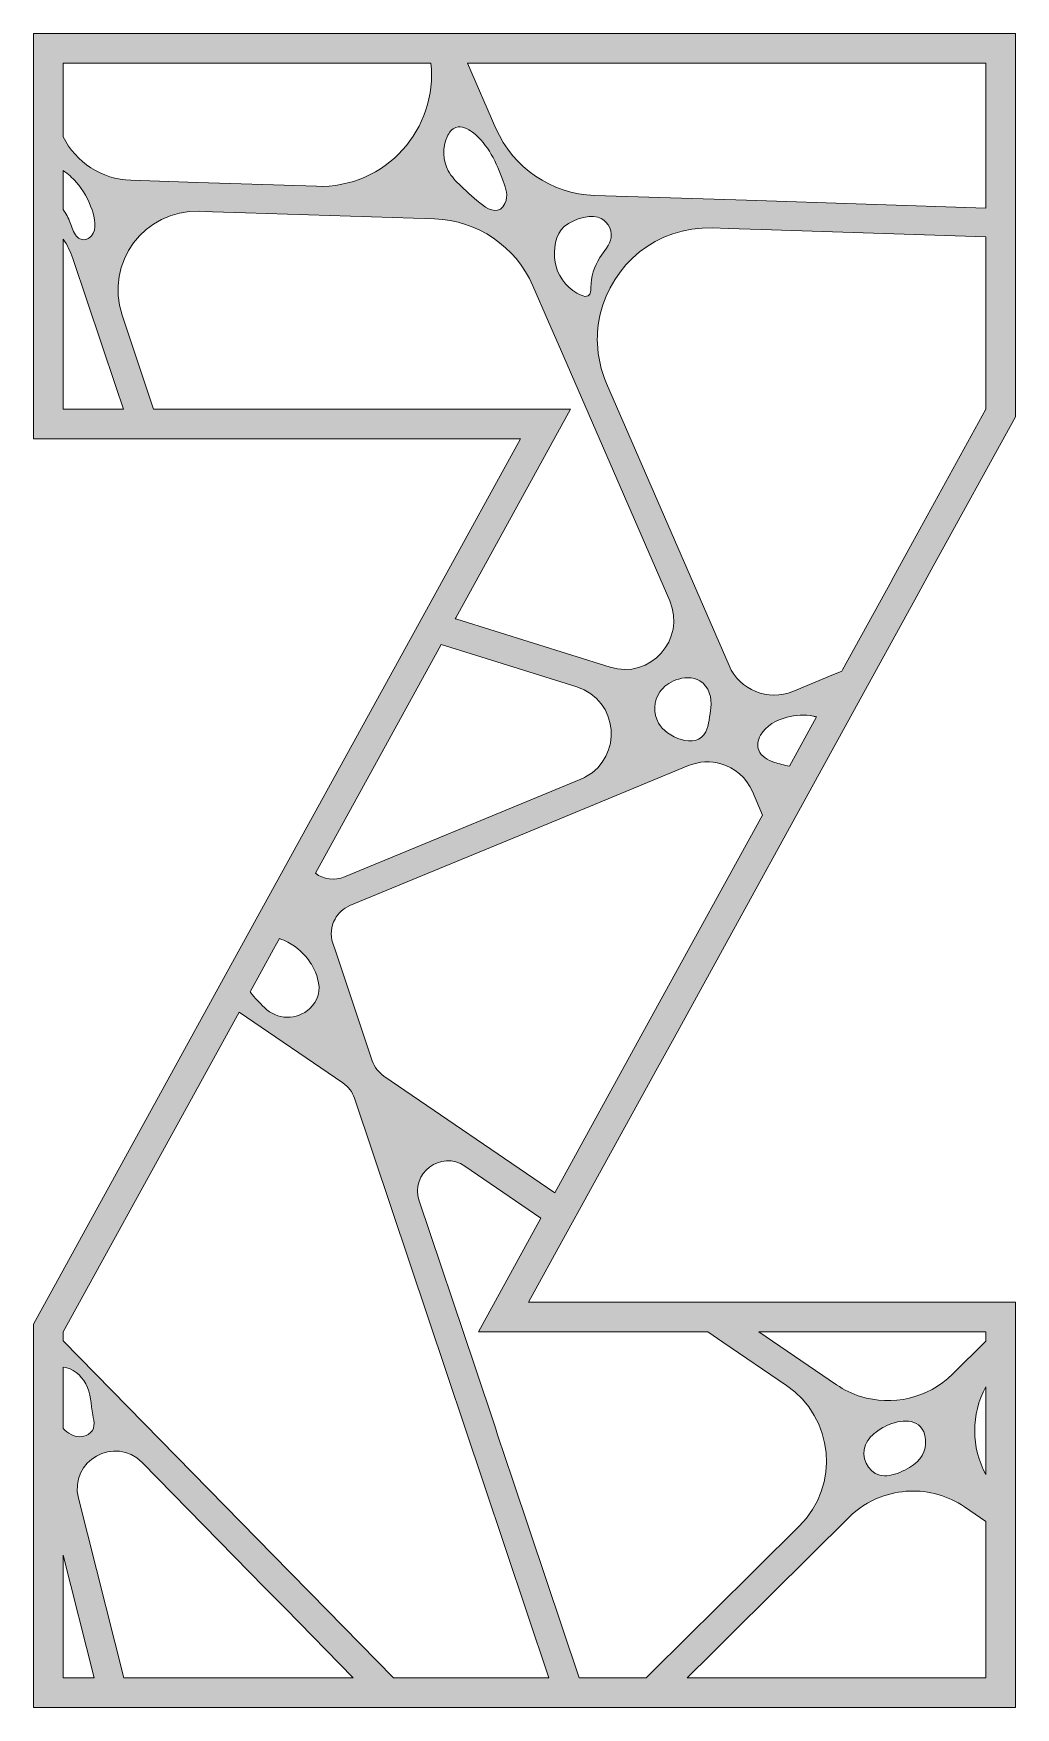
# Model space of a CAD drawing. Extents: x -1650 to 2650, y -4022 to 3022.
# Drawn here: x 189.8 to 450, y -4021.8 to -3578.2 of the extents above; entities that cross this region are included whole.
import ezdxf

# ---------------------------------------------------------------- set-up
doc = ezdxf.new("R2010")
doc.units = 0
doc.header["$MEASUREMENT"] = 0
doc.layers.add('Layer 1', color=7, linetype='Continuous')

msp = doc.modelspace()

# ---------------------------------------------------------------- hatches: boundary and pattern name
at = {"layer": 'Layer 1', "true_color": 0xffffff}
h = msp.add_hatch(color=7, dxfattribs=at)
h.dxf.hatch_style = 2
h.paths.add_polyline_path([(334.49, -3889.81), (355.12, -3852.31), (359.53, -3844.29), (409.85, -3752.81), (421.39, -3731.81), (423.87, -3727.31), (428.21, -3719.4), (450, -3679.79), (450, -3578.25), (189.84, -3578.25), (189.84, -3685.63), (318.85, -3685.63), (297.39, -3724.65), (292.98, -3732.67), (241.17, -3826.87), (224.46, -3857.26), (189.84, -3920.21), (189.84, -4021.75), (450, -4021.75), (450, -3914.37), (320.99, -3914.37), (330.81, -3896.51)])
edge = h.paths.add_edge_path()
edge.add_spline(control_points=[(390.13, -3772.33), (388.72, -3772.11), (387.34, -3771.76), (386.14, -3771.36), (384.41, -3770.79), (382.61, -3769.84), (381.97, -3768.13), (381.76, -3767.56), (381.7, -3766.94), (381.77, -3766.33), (381.85, -3765.58), (382.1, -3764.85), (382.46, -3764.19), (383.86, -3761.63), (386.65, -3760.11), (389.47, -3759.38), (391.75, -3758.8), (394.17, -3758.66), (396.47, -3759.12), (396.74, -3759.17), (397.02, -3759.24), (397.3, -3759.31), (397.3, -3759.31), (390.13, -3772.33), (390.13, -3772.33)], knot_values=[0, 0, 0, 0, 1, 1, 1, 2, 2, 2, 3, 3, 3, 4, 4, 4, 5, 5, 5, 6, 6, 6, 7, 7, 7, 8, 8, 8, 8], degree=3, periodic=1)
edge = h.paths.add_edge_path()
edge.add_spline(control_points=[(442.14, -3677.77), (442.14, -3677.77), (422.71, -3713.11), (422.71, -3713.11), (422.71, -3713.11), (417.2, -3723.12), (417.2, -3723.12), (417.2, -3723.12), (417.2, -3723.13), (417.2, -3723.13), (417.2, -3723.13), (404.15, -3746.85), (404.15, -3746.85), (404.15, -3746.85), (404.14, -3746.85), (404.14, -3746.86), (404.14, -3746.86), (403.95, -3747.22), (403.95, -3747.22), (403.95, -3747.22), (400.72, -3748.55), (400.72, -3748.55), (400.72, -3748.55), (391.01, -3752.57), (391.01, -3752.57), (384.46, -3755.27), (376.95, -3752.23), (374.13, -3745.73), (374.13, -3745.73), (341.68, -3670.98), (341.68, -3670.98), (340.16, -3667.47), (339.37, -3663.89), (339.23, -3660.38), (339.13, -3657.72), (339.39, -3655.09), (339.99, -3652.57), (343.03, -3639.61), (354.8, -3629.28), (369.7, -3629.76), (369.7, -3629.76), (373.89, -3629.9), (373.89, -3629.9), (373.89, -3629.9), (382.66, -3630.19), (382.66, -3630.19), (382.66, -3630.19), (442.14, -3632.12), (442.14, -3632.12), (442.14, -3632.12), (442.14, -3677.77), (442.14, -3677.77)], knot_values=[0, 0, 0, 0, 1, 1, 1, 2, 2, 2, 3, 3, 3, 4, 4, 4, 5, 5, 5, 6, 6, 6, 7, 7, 7, 8, 8, 8, 9, 9, 9, 10, 10, 10, 11, 11, 11, 12, 12, 12, 13, 13, 13, 14, 14, 14, 15, 15, 15, 16, 16, 16, 17, 17, 17, 17], degree=3, periodic=1)
edge = h.paths.add_edge_path()
edge.add_spline(control_points=[(369.28, -3756.93), (369.04, -3758.65), (368.73, -3761.66), (367.94, -3763.24), (365.41, -3768.31), (357.36, -3764.52), (355.41, -3760.93), (354.03, -3758.38), (354.12, -3755.05), (355.78, -3752.67), (356.8, -3751.22), (358.32, -3750.16), (359.98, -3749.53), (362.04, -3748.75), (364.48, -3748.63), (366.38, -3749.77), (368.8, -3751.23), (369.66, -3754.26), (369.28, -3756.93)], knot_values=[0, 0, 0, 0, 1, 1, 1, 2, 2, 2, 3, 3, 3, 4, 4, 4, 5, 5, 5, 6, 6, 6, 6], degree=3, periodic=1)
edge = h.paths.add_edge_path()
edge.add_spline(control_points=[(337.51, -3645.55), (337.51, -3646.34), (337.49, -3647.3), (336.81, -3647.72), (336.26, -3648.06), (335.55, -3647.86), (334.96, -3647.61), (331.74, -3646.23), (329.21, -3643.33), (328.28, -3639.96), (327.5, -3637.15), (327.68, -3632.65), (329.62, -3630.23), (331.5, -3627.89), (336.55, -3626.11), (339.38, -3626.9), (341.63, -3627.54), (343.21, -3629.99), (342.85, -3632.31), (342.54, -3634.33), (341.02, -3635.91), (339.9, -3637.63), (338.38, -3639.97), (337.53, -3642.75), (337.51, -3645.55)], knot_values=[0, 0, 0, 0, 1, 1, 1, 2, 2, 2, 3, 3, 3, 4, 4, 4, 5, 5, 5, 6, 6, 6, 7, 7, 7, 8, 8, 8, 8], degree=3, periodic=1)
edge = h.paths.add_edge_path()
edge.add_spline(control_points=[(442.14, -3586.1), (442.14, -3586.1), (442.14, -3624.5), (442.14, -3624.5), (442.14, -3624.5), (378.75, -3622.44), (378.75, -3622.44), (378.75, -3622.44), (370.16, -3622.16), (370.16, -3622.16), (370.16, -3622.16), (338.45, -3621.14), (338.45, -3621.14), (327.05, -3620.77), (316.89, -3613.86), (312.35, -3603.4), (312.35, -3603.4), (304.84, -3586.1), (304.84, -3586.1), (304.84, -3586.1), (442.14, -3586.1), (442.14, -3586.1)], knot_values=[0, 0, 0, 0, 1, 1, 1, 2, 2, 2, 3, 3, 3, 4, 4, 4, 5, 5, 5, 6, 6, 6, 7, 7, 7, 7], degree=3, periodic=1)
edge = h.paths.add_edge_path()
edge.add_spline(control_points=[(299.41, -3605.6), (299.91, -3604.55), (300.65, -3603.52), (301.75, -3603.14), (303.25, -3602.61), (304.88, -3603.44), (306.15, -3604.42), (310.38, -3607.7), (312.47, -3612.45), (314.24, -3617.33), (314.99, -3619.42), (315.75, -3621.1), (314.72, -3623.29), (313.4, -3626.08), (310.85, -3625.28), (308.8, -3623.67), (306.8, -3622.1), (304.88, -3620.43), (303.04, -3618.65), (301.8, -3617.44), (300.58, -3616.16), (299.74, -3614.65), (298.23, -3611.9), (298.1, -3608.44), (299.41, -3605.6)], knot_values=[0, 0, 0, 0, 1, 1, 1, 2, 2, 2, 3, 3, 3, 4, 4, 4, 5, 5, 5, 6, 6, 6, 7, 7, 7, 8, 8, 8, 8], degree=3, periodic=1)
edge = h.paths.add_edge_path()
edge.add_spline(control_points=[(197.7, -3586.1), (197.7, -3586.1), (295.11, -3586.1), (295.11, -3586.1), (297, -3603.23), (283.34, -3619.34), (264.8, -3618.74), (264.8, -3618.74), (242, -3618), (242, -3618), (242, -3618), (233.28, -3617.72), (233.28, -3617.72), (233.28, -3617.72), (215.67, -3617.15), (215.67, -3617.15), (207.95, -3616.9), (201.08, -3612.41), (197.7, -3605.63), (197.7, -3605.63), (197.7, -3586.1), (197.7, -3586.1)], knot_values=[0, 0, 0, 0, 1, 1, 1, 2, 2, 2, 3, 3, 3, 4, 4, 4, 5, 5, 5, 6, 6, 6, 7, 7, 7, 7], degree=3, periodic=1)
edge = h.paths.add_edge_path()
edge.add_spline(control_points=[(197.7, -3614.55), (198.98, -3615.42), (200.13, -3616.49), (201.15, -3617.64), (203.11, -3619.83), (204.37, -3622.26), (205.36, -3625), (206.1, -3627.05), (206.72, -3630.05), (205.18, -3631.87), (204.52, -3632.64), (203.43, -3633.08), (202.47, -3632.78), (201.99, -3632.64), (201.58, -3632.33), (201.25, -3631.96), (200.36, -3630.98), (200.04, -3629.63), (199.57, -3628.39), (199.11, -3627.15), (198.48, -3625.96), (197.7, -3624.88), (197.7, -3624.88), (197.7, -3614.55), (197.7, -3614.55)], knot_values=[0, 0, 0, 0, 1, 1, 1, 2, 2, 2, 3, 3, 3, 4, 4, 4, 5, 5, 5, 6, 6, 6, 7, 7, 7, 8, 8, 8, 8], degree=3, periodic=1)
edge = h.paths.add_edge_path()
edge.add_spline(control_points=[(197.7, -3677.77), (197.7, -3677.77), (197.7, -3632.72), (197.7, -3632.72), (198.77, -3634.28), (199.64, -3636), (200.26, -3637.86), (200.26, -3637.86), (211.65, -3671.8), (211.65, -3671.8), (211.65, -3671.8), (213.65, -3677.77), (213.65, -3677.77), (213.65, -3677.77), (197.7, -3677.77), (197.7, -3677.77)], knot_values=[0, 0, 0, 0, 1, 1, 1, 2, 2, 2, 3, 3, 3, 4, 4, 4, 5, 5, 5, 5], degree=3, periodic=1)
edge = h.paths.add_edge_path()
edge.add_spline(control_points=[(301.75, -3733.04), (301.75, -3733.04), (332.15, -3677.77), (332.15, -3677.77), (332.15, -3677.77), (221.67, -3677.77), (221.67, -3677.77), (221.67, -3677.77), (219.29, -3670.65), (219.29, -3670.65), (219.29, -3670.65), (213.31, -3652.84), (213.31, -3652.84), (208.69, -3639.05), (219.23, -3624.88), (233.77, -3625.35), (233.77, -3625.35), (237.3, -3625.47), (237.3, -3625.47), (237.3, -3625.47), (246.02, -3625.76), (246.02, -3625.76), (246.02, -3625.76), (296.05, -3627.37), (296.05, -3627.37), (307.45, -3627.74), (317.62, -3634.65), (322.15, -3645.11), (322.15, -3645.11), (326.28, -3654.62), (326.28, -3654.62), (326.28, -3654.62), (329.42, -3661.85), (329.42, -3661.85), (329.42, -3661.85), (358.38, -3728.56), (358.38, -3728.56), (362.81, -3738.76), (353.2, -3749.46), (342.59, -3746.14), (342.59, -3746.14), (301.96, -3733.45), (301.96, -3733.45), (301.96, -3733.45), (301.59, -3733.33), (301.59, -3733.33), (301.59, -3733.33), (301.75, -3733.04), (301.75, -3733.04)], knot_values=[0, 0, 0, 0, 1, 1, 1, 2, 2, 2, 3, 3, 3, 4, 4, 4, 5, 5, 5, 6, 6, 6, 7, 7, 7, 8, 8, 8, 9, 9, 9, 10, 10, 10, 11, 11, 11, 12, 12, 12, 13, 13, 13, 14, 14, 14, 15, 15, 15, 16, 16, 16, 16], degree=3, periodic=1)
edge = h.paths.add_edge_path()
edge.add_spline(control_points=[(297.34, -3741.06), (297.34, -3741.06), (297.84, -3740.14), (297.84, -3740.14), (297.84, -3740.14), (306.91, -3742.97), (306.91, -3742.97), (306.91, -3742.97), (333.78, -3751.36), (333.78, -3751.36), (344.94, -3754.84), (346.04, -3769.92), (336.1, -3775.19), (335.71, -3775.41), (335.3, -3775.59), (334.87, -3775.77), (334.87, -3775.77), (309.82, -3786.13), (309.82, -3786.13), (309.82, -3786.13), (272.27, -3801.66), (272.27, -3801.66), (269.59, -3802.77), (266.68, -3802.31), (264.51, -3800.75), (264.51, -3800.75), (297.34, -3741.06), (297.34, -3741.06)], knot_values=[0, 0, 0, 0, 1, 1, 1, 2, 2, 2, 3, 3, 3, 4, 4, 4, 5, 5, 5, 6, 6, 6, 7, 7, 7, 8, 8, 8, 9, 9, 9, 9], degree=3, periodic=1)
edge = h.paths.add_edge_path()
edge.add_spline(control_points=[(253.46, -3820.84), (253.46, -3820.84), (254.99, -3818.05), (254.99, -3818.05), (255.76, -3818.31), (256.5, -3818.62), (257.21, -3819), (259.65, -3820.26), (261.75, -3822.14), (263.26, -3824.51), (263.83, -3825.39), (264.3, -3826.34), (264.69, -3827.34), (264.98, -3828.11), (265.09, -3828.57), (265.09, -3828.57), (266.14, -3831.7), (265.09, -3834.61), (263.05, -3836.56), (259.67, -3839.77), (254.31, -3839.61), (251.02, -3836.31), (249.71, -3835), (248.5, -3833.7), (247.42, -3832.42), (247.36, -3832.34), (247.29, -3832.26), (247.22, -3832.18), (247.22, -3832.18), (253.46, -3820.84), (253.46, -3820.84)], knot_values=[0, 0, 0, 0, 1, 1, 1, 2, 2, 2, 3, 3, 3, 4, 4, 4, 5, 5, 5, 6, 6, 6, 7, 7, 7, 8, 8, 8, 9, 9, 9, 10, 10, 10, 10], degree=3, periodic=1)
edge = h.paths.add_edge_path()
edge.add_spline(control_points=[(197.7, -3931.57), (200.23, -3931.82), (202.48, -3933.71), (203.7, -3935.98), (205.11, -3938.63), (205.01, -3941.35), (205.55, -3944.19), (205.91, -3946.17), (206.45, -3948.15), (204.3, -3949.45), (202.95, -3950.26), (201.19, -3950.13), (199.79, -3949.43), (199, -3949.04), (198.31, -3948.48), (197.7, -3947.85), (197.7, -3947.85), (197.7, -3931.57), (197.7, -3931.57)], knot_values=[0, 0, 0, 0, 1, 1, 1, 2, 2, 2, 3, 3, 3, 4, 4, 4, 5, 5, 5, 6, 6, 6, 6], degree=3, periodic=1)
h.paths.add_polyline_path([(197.7, -4013.9), (197.7, -3981.36), (205.9, -4013.9)])
edge = h.paths.add_edge_path()
edge.add_spline(control_points=[(213.75, -4013.9), (213.75, -4013.9), (201.75, -3966.32), (201.75, -3966.32), (199.25, -3956.4), (211.47, -3949.54), (218.63, -3956.85), (218.63, -3956.85), (251.15, -3990.01), (251.15, -3990.01), (251.15, -3990.01), (256.59, -3995.56), (256.59, -3995.56), (256.59, -3995.56), (274.57, -4013.9), (274.57, -4013.9), (274.57, -4013.9), (213.75, -4013.9), (213.75, -4013.9)], knot_values=[0, 0, 0, 0, 1, 1, 1, 2, 2, 2, 3, 3, 3, 4, 4, 4, 5, 5, 5, 6, 6, 6, 6], degree=3, periodic=1)
edge = h.paths.add_edge_path()
edge.add_spline(control_points=[(285.23, -4013.9), (285.23, -4013.9), (263.11, -3991.33), (263.11, -3991.33), (263.11, -3991.33), (257.67, -3985.79), (257.67, -3985.79), (257.67, -3985.79), (197.7, -3924.62), (197.7, -3924.62), (197.7, -3924.62), (197.7, -3922.23), (197.7, -3922.23), (197.7, -3922.23), (230.27, -3863.01), (230.27, -3863.01), (230.27, -3863.01), (244.29, -3837.51), (244.29, -3837.51), (244.29, -3837.51), (244.29, -3837.51), (244.29, -3837.51), (244.29, -3837.51), (271.81, -3856.28), (271.81, -3856.28), (273.25, -3857.26), (274.34, -3858.69), (274.89, -3860.35), (274.89, -3860.35), (294.41, -3918.55), (294.41, -3918.55), (294.41, -3918.55), (309.15, -3962.49), (309.15, -3962.49), (309.15, -3962.49), (326.39, -4013.9), (326.39, -4013.9), (326.39, -4013.9), (285.23, -4013.9), (285.23, -4013.9)], knot_values=[0, 0, 0, 0, 1, 1, 1, 2, 2, 2, 3, 3, 3, 4, 4, 4, 5, 5, 5, 6, 6, 6, 7, 7, 7, 8, 8, 8, 9, 9, 9, 10, 10, 10, 11, 11, 11, 12, 12, 12, 13, 13, 13, 13], degree=3, periodic=1)
edge = h.paths.add_edge_path()
edge.add_spline(control_points=[(442.14, -4013.9), (442.14, -4013.9), (362.97, -4013.9), (362.97, -4013.9), (362.97, -4013.9), (369.52, -4007.4), (369.52, -4007.4), (369.52, -4007.4), (374.92, -4002.04), (374.92, -4002.04), (374.92, -4002.04), (405.81, -3971.42), (405.81, -3971.42), (408.26, -3968.99), (411.11, -3967.18), (414.17, -3966.01), (416.66, -3965.05), (419.28, -3964.51), (421.93, -3964.42), (426.96, -3964.21), (432.09, -3965.59), (436.51, -3968.6), (436.51, -3968.6), (442.14, -3972.45), (442.14, -3972.45), (442.14, -3972.45), (442.14, -4013.9), (442.14, -4013.9)], knot_values=[0, 0, 0, 0, 1, 1, 1, 2, 2, 2, 3, 3, 3, 4, 4, 4, 5, 5, 5, 6, 6, 6, 7, 7, 7, 8, 8, 8, 9, 9, 9, 9], degree=3, periodic=1)
edge = h.paths.add_edge_path()
edge.add_spline(control_points=[(410.23, -3952.18), (410.89, -3950.58), (412.16, -3949.36), (413.6, -3948.39), (414.14, -3948.01), (414.72, -3947.68), (415.29, -3947.38), (418.46, -3945.7), (423.77, -3944.55), (425.67, -3948.7), (426.85, -3951.28), (426.01, -3954.83), (423.94, -3956.66), (422.8, -3957.67), (421.12, -3958.74), (419.34, -3959.45), (417.51, -3960.21), (415.57, -3960.59), (414.02, -3960.18), (410.7, -3959.3), (408.93, -3955.3), (410.23, -3952.18)], knot_values=[0, 0, 0, 0, 1, 1, 1, 2, 2, 2, 3, 3, 3, 4, 4, 4, 5, 5, 5, 6, 6, 6, 7, 7, 7, 7], degree=3, periodic=1)
edge = h.paths.add_edge_path()
edge.add_spline(control_points=[(442.14, -3960.04), (438.25, -3952.9), (438.14, -3944.08), (442.14, -3936.79), (442.14, -3936.79), (442.14, -3960.04), (442.14, -3960.04)], knot_values=[0, 0, 0, 0, 1, 1, 1, 2, 2, 2, 2], degree=3, periodic=1)
edge = h.paths.add_edge_path()
edge.add_spline(control_points=[(442.14, -3922.23), (442.14, -3922.23), (442.14, -3924.66), (442.14, -3924.66), (442.14, -3924.66), (433.29, -3933.44), (433.29, -3933.44), (426.75, -3939.92), (417.3, -3942), (408.9, -3939.32), (406.69, -3938.63), (404.57, -3937.6), (402.59, -3936.25), (402.59, -3936.25), (382.03, -3922.23), (382.03, -3922.23), (382.03, -3922.23), (442.14, -3922.23), (442.14, -3922.23)], knot_values=[0, 0, 0, 0, 1, 1, 1, 2, 2, 2, 3, 3, 3, 4, 4, 4, 5, 5, 5, 6, 6, 6, 6], degree=3, periodic=1)
edge = h.paths.add_edge_path()
edge.add_spline(control_points=[(307.7, -3922.23), (307.7, -3922.23), (368.51, -3922.23), (368.51, -3922.23), (368.51, -3922.23), (372.49, -3924.94), (372.49, -3924.94), (372.49, -3924.94), (389.34, -3936.43), (389.34, -3936.43), (401.91, -3945.01), (403.55, -3962.92), (392.74, -3973.64), (392.74, -3973.64), (369.64, -3996.56), (369.64, -3996.56), (369.64, -3996.56), (364.23, -4001.92), (364.23, -4001.92), (364.23, -4001.92), (352.16, -4013.9), (352.16, -4013.9), (352.16, -4013.9), (334.42, -4013.9), (334.42, -4013.9), (334.42, -4013.9), (316.85, -3961.49), (316.85, -3961.49), (316.85, -3961.49), (312.81, -3949.47), (312.81, -3949.47), (312.81, -3949.47), (312.21, -3947.69), (312.21, -3947.69), (312.21, -3947.69), (306.73, -3931.33), (306.73, -3931.33), (306.73, -3931.33), (292.03, -3887.51), (292.03, -3887.51), (289.59, -3880.23), (297.8, -3874), (304.15, -3878.33), (304.15, -3878.33), (324.29, -3892.07), (324.29, -3892.07), (324.29, -3892.07), (307.7, -3922.23), (307.7, -3922.23)], knot_values=[0, 0, 0, 0, 1, 1, 1, 2, 2, 2, 3, 3, 3, 4, 4, 4, 5, 5, 5, 6, 6, 6, 7, 7, 7, 8, 8, 8, 9, 9, 9, 10, 10, 10, 11, 11, 11, 12, 12, 12, 13, 13, 13, 14, 14, 14, 15, 15, 15, 16, 16, 16, 16], degree=3, periodic=1)
edge = h.paths.add_edge_path()
edge.add_spline(control_points=[(282.66, -3854.47), (281.22, -3853.48), (280.14, -3852.05), (279.58, -3850.4), (279.58, -3850.4), (269.81, -3821.3), (269.81, -3821.3), (269.81, -3821.3), (269.14, -3819.28), (269.14, -3819.28), (268.4, -3817.08), (268.67, -3814.77), (269.72, -3812.86), (270.57, -3811.32), (271.92, -3810.04), (273.68, -3809.31), (273.68, -3809.31), (294.39, -3800.75), (294.39, -3800.75), (294.39, -3800.75), (319.93, -3790.19), (319.93, -3790.19), (319.93, -3790.19), (339.56, -3782.08), (339.56, -3782.08), (339.56, -3782.08), (363.41, -3772.22), (363.41, -3772.22), (366.23, -3771.04), (369.24, -3770.95), (371.96, -3771.74), (375.57, -3772.77), (378.69, -3775.35), (380.3, -3779.05), (380.3, -3779.05), (383.01, -3785.3), (383.01, -3785.3), (383.01, -3785.3), (355.18, -3835.88), (355.18, -3835.88), (355.18, -3835.88), (350.76, -3843.92), (350.76, -3843.92), (350.76, -3843.92), (327.97, -3885.36), (327.97, -3885.36), (327.97, -3885.36), (282.66, -3854.47), (282.66, -3854.47)], knot_values=[0, 0, 0, 0, 1, 1, 1, 2, 2, 2, 3, 3, 3, 4, 4, 4, 5, 5, 5, 6, 6, 6, 7, 7, 7, 8, 8, 8, 9, 9, 9, 10, 10, 10, 11, 11, 11, 12, 12, 12, 13, 13, 13, 14, 14, 14, 15, 15, 15, 16, 16, 16, 16], degree=3, periodic=1)

# ---------------------------------------------------------------- linework, layer by layer
at = {"layer": 'Layer 1', "lineweight": 0}
for points in [[(334.49, -3889.81), (355.12, -3852.31), (359.53, -3844.29), (409.85, -3752.81), (421.39, -3731.81), (423.87, -3727.31), (428.21, -3719.4), (450, -3679.79), (450, -3578.25), (189.84, -3578.25), (189.84, -3685.63), (318.85, -3685.63), (297.39, -3724.65), (292.98, -3732.67), (241.17, -3826.87), (224.46, -3857.26), (189.84, -3920.21), (189.84, -4021.75), (450, -4021.75), (450, -3914.37), (320.99, -3914.37), (330.81, -3896.51), (334.49, -3889.81)], [(197.7, -4013.9), (197.7, -3981.36), (205.9, -4013.9), (197.7, -4013.9)]]:
    msp.add_lwpolyline(points, dxfattribs=at)
for points, knots in [([(197.7, -3586.1), (197.7, -3586.1), (295.11, -3586.1), (295.11, -3586.1), (297, -3603.23), (283.34, -3619.34), (264.8, -3618.74), (264.8, -3618.74), (242, -3618), (242, -3618), (242, -3618), (233.28, -3617.72), (233.28, -3617.72), (233.28, -3617.72), (215.67, -3617.15), (215.67, -3617.15), (207.95, -3616.9), (201.08, -3612.41), (197.7, -3605.63), (197.7, -3605.63), (197.7, -3586.1), (197.7, -3586.1)], [0, 0, 0, 0, 1, 1, 1, 2, 2, 2, 3, 3, 3, 4, 4, 4, 5, 5, 5, 6, 6, 6, 7, 7, 7, 7]), ([(442.14, -3586.1), (442.14, -3586.1), (442.14, -3624.5), (442.14, -3624.5), (442.14, -3624.5), (378.75, -3622.44), (378.75, -3622.44), (378.75, -3622.44), (370.16, -3622.16), (370.16, -3622.16), (370.16, -3622.16), (338.45, -3621.14), (338.45, -3621.14), (327.05, -3620.77), (316.89, -3613.86), (312.35, -3603.4), (312.35, -3603.4), (304.84, -3586.1), (304.84, -3586.1), (304.84, -3586.1), (442.14, -3586.1), (442.14, -3586.1)], [0, 0, 0, 0, 1, 1, 1, 2, 2, 2, 3, 3, 3, 4, 4, 4, 5, 5, 5, 6, 6, 6, 7, 7, 7, 7]), ([(299.41, -3605.6), (299.91, -3604.55), (300.65, -3603.52), (301.75, -3603.14), (303.25, -3602.61), (304.88, -3603.44), (306.15, -3604.42), (310.38, -3607.7), (312.47, -3612.45), (314.24, -3617.33), (314.99, -3619.42), (315.75, -3621.1), (314.72, -3623.29), (313.4, -3626.08), (310.85, -3625.28), (308.8, -3623.67), (306.8, -3622.1), (304.88, -3620.43), (303.04, -3618.65), (301.8, -3617.44), (300.58, -3616.16), (299.74, -3614.65), (298.23, -3611.9), (298.1, -3608.44), (299.41, -3605.6)], [0, 0, 0, 0, 1, 1, 1, 2, 2, 2, 3, 3, 3, 4, 4, 4, 5, 5, 5, 6, 6, 6, 7, 7, 7, 8, 8, 8, 8]), ([(197.7, -3614.55), (198.98, -3615.42), (200.13, -3616.49), (201.15, -3617.64), (203.11, -3619.83), (204.37, -3622.26), (205.36, -3625), (206.1, -3627.05), (206.72, -3630.05), (205.18, -3631.87), (204.52, -3632.64), (203.43, -3633.08), (202.47, -3632.78), (201.99, -3632.64), (201.58, -3632.33), (201.25, -3631.96), (200.36, -3630.98), (200.04, -3629.63), (199.57, -3628.39), (199.11, -3627.15), (198.48, -3625.96), (197.7, -3624.88), (197.7, -3624.88), (197.7, -3614.55), (197.7, -3614.55)], [0, 0, 0, 0, 1, 1, 1, 2, 2, 2, 3, 3, 3, 4, 4, 4, 5, 5, 5, 6, 6, 6, 7, 7, 7, 8, 8, 8, 8]), ([(301.75, -3733.04), (301.75, -3733.04), (332.15, -3677.77), (332.15, -3677.77), (332.15, -3677.77), (221.67, -3677.77), (221.67, -3677.77), (221.67, -3677.77), (219.29, -3670.65), (219.29, -3670.65), (219.29, -3670.65), (213.31, -3652.84), (213.31, -3652.84), (208.69, -3639.05), (219.23, -3624.88), (233.77, -3625.35), (233.77, -3625.35), (237.3, -3625.47), (237.3, -3625.47), (237.3, -3625.47), (246.02, -3625.76), (246.02, -3625.76), (246.02, -3625.76), (296.05, -3627.37), (296.05, -3627.37), (307.45, -3627.74), (317.62, -3634.65), (322.15, -3645.11), (322.15, -3645.11), (326.28, -3654.62), (326.28, -3654.62), (326.28, -3654.62), (329.42, -3661.85), (329.42, -3661.85), (329.42, -3661.85), (358.38, -3728.56), (358.38, -3728.56), (362.81, -3738.76), (353.2, -3749.46), (342.59, -3746.14), (342.59, -3746.14), (301.96, -3733.45), (301.96, -3733.45), (301.96, -3733.45), (301.59, -3733.33), (301.59, -3733.33), (301.59, -3733.33), (301.75, -3733.04), (301.75, -3733.04)], [0, 0, 0, 0, 1, 1, 1, 2, 2, 2, 3, 3, 3, 4, 4, 4, 5, 5, 5, 6, 6, 6, 7, 7, 7, 8, 8, 8, 9, 9, 9, 10, 10, 10, 11, 11, 11, 12, 12, 12, 13, 13, 13, 14, 14, 14, 15, 15, 15, 16, 16, 16, 16]), ([(337.51, -3645.55), (337.51, -3646.34), (337.49, -3647.3), (336.81, -3647.72), (336.26, -3648.06), (335.55, -3647.86), (334.96, -3647.61), (331.74, -3646.23), (329.21, -3643.33), (328.28, -3639.96), (327.5, -3637.15), (327.68, -3632.65), (329.62, -3630.23), (331.5, -3627.89), (336.55, -3626.11), (339.38, -3626.9), (341.63, -3627.54), (343.21, -3629.99), (342.85, -3632.31), (342.54, -3634.33), (341.02, -3635.91), (339.9, -3637.63), (338.38, -3639.97), (337.53, -3642.75), (337.51, -3645.55)], [0, 0, 0, 0, 1, 1, 1, 2, 2, 2, 3, 3, 3, 4, 4, 4, 5, 5, 5, 6, 6, 6, 7, 7, 7, 8, 8, 8, 8]), ([(442.14, -3677.77), (442.14, -3677.77), (422.71, -3713.11), (422.71, -3713.11), (422.71, -3713.11), (417.2, -3723.12), (417.2, -3723.12), (417.2, -3723.12), (417.2, -3723.13), (417.2, -3723.13), (417.2, -3723.13), (404.15, -3746.85), (404.15, -3746.85), (404.15, -3746.85), (404.14, -3746.85), (404.14, -3746.86), (404.14, -3746.86), (403.95, -3747.22), (403.95, -3747.22), (403.95, -3747.22), (400.72, -3748.55), (400.72, -3748.55), (400.72, -3748.55), (391.01, -3752.57), (391.01, -3752.57), (384.46, -3755.27), (376.95, -3752.23), (374.13, -3745.73), (374.13, -3745.73), (341.68, -3670.98), (341.68, -3670.98), (340.16, -3667.47), (339.37, -3663.89), (339.23, -3660.38), (339.13, -3657.72), (339.39, -3655.09), (339.99, -3652.57), (343.03, -3639.61), (354.8, -3629.28), (369.7, -3629.76), (369.7, -3629.76), (373.89, -3629.9), (373.89, -3629.9), (373.89, -3629.9), (382.66, -3630.19), (382.66, -3630.19), (382.66, -3630.19), (442.14, -3632.12), (442.14, -3632.12), (442.14, -3632.12), (442.14, -3677.77), (442.14, -3677.77)], [0, 0, 0, 0, 1, 1, 1, 2, 2, 2, 3, 3, 3, 4, 4, 4, 5, 5, 5, 6, 6, 6, 7, 7, 7, 8, 8, 8, 9, 9, 9, 10, 10, 10, 11, 11, 11, 12, 12, 12, 13, 13, 13, 14, 14, 14, 15, 15, 15, 16, 16, 16, 17, 17, 17, 17]), ([(197.7, -3677.77), (197.7, -3677.77), (197.7, -3632.72), (197.7, -3632.72), (198.77, -3634.28), (199.64, -3636), (200.26, -3637.86), (200.26, -3637.86), (211.65, -3671.8), (211.65, -3671.8), (211.65, -3671.8), (213.65, -3677.77), (213.65, -3677.77), (213.65, -3677.77), (197.7, -3677.77), (197.7, -3677.77)], [0, 0, 0, 0, 1, 1, 1, 2, 2, 2, 3, 3, 3, 4, 4, 4, 5, 5, 5, 5]), ([(297.34, -3741.06), (297.34, -3741.06), (297.84, -3740.14), (297.84, -3740.14), (297.84, -3740.14), (306.91, -3742.97), (306.91, -3742.97), (306.91, -3742.97), (333.78, -3751.36), (333.78, -3751.36), (344.94, -3754.84), (346.04, -3769.92), (336.1, -3775.19), (335.71, -3775.41), (335.3, -3775.59), (334.87, -3775.77), (334.87, -3775.77), (309.82, -3786.13), (309.82, -3786.13), (309.82, -3786.13), (272.27, -3801.66), (272.27, -3801.66), (269.59, -3802.77), (266.68, -3802.31), (264.51, -3800.75), (264.51, -3800.75), (297.34, -3741.06), (297.34, -3741.06)], [0, 0, 0, 0, 1, 1, 1, 2, 2, 2, 3, 3, 3, 4, 4, 4, 5, 5, 5, 6, 6, 6, 7, 7, 7, 8, 8, 8, 9, 9, 9, 9]), ([(369.28, -3756.93), (369.04, -3758.65), (368.73, -3761.66), (367.94, -3763.24), (365.41, -3768.31), (357.36, -3764.52), (355.41, -3760.93), (354.03, -3758.38), (354.12, -3755.05), (355.78, -3752.67), (356.8, -3751.22), (358.32, -3750.16), (359.98, -3749.53), (362.04, -3748.75), (364.48, -3748.63), (366.38, -3749.77), (368.8, -3751.23), (369.66, -3754.26), (369.28, -3756.93)], [0, 0, 0, 0, 1, 1, 1, 2, 2, 2, 3, 3, 3, 4, 4, 4, 5, 5, 5, 6, 6, 6, 6]), ([(390.13, -3772.33), (388.72, -3772.11), (387.34, -3771.76), (386.14, -3771.36), (384.41, -3770.79), (382.61, -3769.84), (381.97, -3768.13), (381.76, -3767.56), (381.7, -3766.94), (381.77, -3766.33), (381.85, -3765.58), (382.1, -3764.85), (382.46, -3764.19), (383.86, -3761.63), (386.65, -3760.11), (389.47, -3759.38), (391.75, -3758.8), (394.17, -3758.66), (396.47, -3759.12), (396.74, -3759.17), (397.02, -3759.24), (397.3, -3759.31), (397.3, -3759.31), (390.13, -3772.33), (390.13, -3772.33)], [0, 0, 0, 0, 1, 1, 1, 2, 2, 2, 3, 3, 3, 4, 4, 4, 5, 5, 5, 6, 6, 6, 7, 7, 7, 8, 8, 8, 8]), ([(282.66, -3854.47), (281.22, -3853.48), (280.14, -3852.05), (279.58, -3850.4), (279.58, -3850.4), (269.81, -3821.3), (269.81, -3821.3), (269.81, -3821.3), (269.14, -3819.28), (269.14, -3819.28), (268.4, -3817.08), (268.67, -3814.77), (269.72, -3812.86), (270.57, -3811.32), (271.92, -3810.04), (273.68, -3809.31), (273.68, -3809.31), (294.39, -3800.75), (294.39, -3800.75), (294.39, -3800.75), (319.93, -3790.19), (319.93, -3790.19), (319.93, -3790.19), (339.56, -3782.08), (339.56, -3782.08), (339.56, -3782.08), (363.41, -3772.22), (363.41, -3772.22), (366.23, -3771.04), (369.24, -3770.95), (371.96, -3771.74), (375.57, -3772.77), (378.69, -3775.35), (380.3, -3779.05), (380.3, -3779.05), (383.01, -3785.3), (383.01, -3785.3), (383.01, -3785.3), (355.18, -3835.88), (355.18, -3835.88), (355.18, -3835.88), (350.76, -3843.92), (350.76, -3843.92), (350.76, -3843.92), (327.97, -3885.36), (327.97, -3885.36), (327.97, -3885.36), (282.66, -3854.47), (282.66, -3854.47)], [0, 0, 0, 0, 1, 1, 1, 2, 2, 2, 3, 3, 3, 4, 4, 4, 5, 5, 5, 6, 6, 6, 7, 7, 7, 8, 8, 8, 9, 9, 9, 10, 10, 10, 11, 11, 11, 12, 12, 12, 13, 13, 13, 14, 14, 14, 15, 15, 15, 16, 16, 16, 16]), ([(253.46, -3820.84), (253.46, -3820.84), (254.99, -3818.05), (254.99, -3818.05), (255.76, -3818.31), (256.5, -3818.62), (257.21, -3819), (259.65, -3820.26), (261.75, -3822.14), (263.26, -3824.51), (263.83, -3825.39), (264.3, -3826.34), (264.69, -3827.34), (264.98, -3828.11), (265.09, -3828.57), (265.09, -3828.57), (266.14, -3831.7), (265.09, -3834.61), (263.05, -3836.56), (259.67, -3839.77), (254.31, -3839.61), (251.02, -3836.31), (249.71, -3835), (248.5, -3833.7), (247.42, -3832.42), (247.36, -3832.34), (247.29, -3832.26), (247.22, -3832.18), (247.22, -3832.18), (253.46, -3820.84), (253.46, -3820.84)], [0, 0, 0, 0, 1, 1, 1, 2, 2, 2, 3, 3, 3, 4, 4, 4, 5, 5, 5, 6, 6, 6, 7, 7, 7, 8, 8, 8, 9, 9, 9, 10, 10, 10, 10]), ([(285.23, -4013.9), (285.23, -4013.9), (263.11, -3991.33), (263.11, -3991.33), (263.11, -3991.33), (257.67, -3985.79), (257.67, -3985.79), (257.67, -3985.79), (197.7, -3924.62), (197.7, -3924.62), (197.7, -3924.62), (197.7, -3922.23), (197.7, -3922.23), (197.7, -3922.23), (230.27, -3863.01), (230.27, -3863.01), (230.27, -3863.01), (244.29, -3837.51), (244.29, -3837.51), (244.29, -3837.51), (244.29, -3837.51), (244.29, -3837.51), (244.29, -3837.51), (271.81, -3856.28), (271.81, -3856.28), (273.25, -3857.26), (274.34, -3858.69), (274.89, -3860.35), (274.89, -3860.35), (294.41, -3918.55), (294.41, -3918.55), (294.41, -3918.55), (309.15, -3962.49), (309.15, -3962.49), (309.15, -3962.49), (326.39, -4013.9), (326.39, -4013.9), (326.39, -4013.9), (285.23, -4013.9), (285.23, -4013.9)], [0, 0, 0, 0, 1, 1, 1, 2, 2, 2, 3, 3, 3, 4, 4, 4, 5, 5, 5, 6, 6, 6, 7, 7, 7, 8, 8, 8, 9, 9, 9, 10, 10, 10, 11, 11, 11, 12, 12, 12, 13, 13, 13, 13]), ([(307.7, -3922.23), (307.7, -3922.23), (368.51, -3922.23), (368.51, -3922.23), (368.51, -3922.23), (372.49, -3924.94), (372.49, -3924.94), (372.49, -3924.94), (389.34, -3936.43), (389.34, -3936.43), (401.91, -3945.01), (403.55, -3962.92), (392.74, -3973.64), (392.74, -3973.64), (369.64, -3996.56), (369.64, -3996.56), (369.64, -3996.56), (364.23, -4001.92), (364.23, -4001.92), (364.23, -4001.92), (352.16, -4013.9), (352.16, -4013.9), (352.16, -4013.9), (334.42, -4013.9), (334.42, -4013.9), (334.42, -4013.9), (316.85, -3961.49), (316.85, -3961.49), (316.85, -3961.49), (312.81, -3949.47), (312.81, -3949.47), (312.81, -3949.47), (312.21, -3947.69), (312.21, -3947.69), (312.21, -3947.69), (306.73, -3931.33), (306.73, -3931.33), (306.73, -3931.33), (292.03, -3887.51), (292.03, -3887.51), (289.59, -3880.23), (297.8, -3874), (304.15, -3878.33), (304.15, -3878.33), (324.29, -3892.07), (324.29, -3892.07), (324.29, -3892.07), (307.7, -3922.23), (307.7, -3922.23)], [0, 0, 0, 0, 1, 1, 1, 2, 2, 2, 3, 3, 3, 4, 4, 4, 5, 5, 5, 6, 6, 6, 7, 7, 7, 8, 8, 8, 9, 9, 9, 10, 10, 10, 11, 11, 11, 12, 12, 12, 13, 13, 13, 14, 14, 14, 15, 15, 15, 16, 16, 16, 16]), ([(442.14, -3922.23), (442.14, -3922.23), (442.14, -3924.66), (442.14, -3924.66), (442.14, -3924.66), (433.29, -3933.44), (433.29, -3933.44), (426.75, -3939.92), (417.3, -3942), (408.9, -3939.32), (406.69, -3938.63), (404.57, -3937.6), (402.59, -3936.25), (402.59, -3936.25), (382.03, -3922.23), (382.03, -3922.23), (382.03, -3922.23), (442.14, -3922.23), (442.14, -3922.23)], [0, 0, 0, 0, 1, 1, 1, 2, 2, 2, 3, 3, 3, 4, 4, 4, 5, 5, 5, 6, 6, 6, 6]), ([(197.7, -3931.57), (200.23, -3931.82), (202.48, -3933.71), (203.7, -3935.98), (205.11, -3938.63), (205.01, -3941.35), (205.55, -3944.19), (205.91, -3946.17), (206.45, -3948.15), (204.3, -3949.45), (202.95, -3950.26), (201.19, -3950.13), (199.79, -3949.43), (199, -3949.04), (198.31, -3948.48), (197.7, -3947.85), (197.7, -3947.85), (197.7, -3931.57), (197.7, -3931.57)], [0, 0, 0, 0, 1, 1, 1, 2, 2, 2, 3, 3, 3, 4, 4, 4, 5, 5, 5, 6, 6, 6, 6]), ([(442.14, -3960.04), (438.25, -3952.9), (438.14, -3944.08), (442.14, -3936.79), (442.14, -3936.79), (442.14, -3960.04), (442.14, -3960.04)], [0, 0, 0, 0, 1, 1, 1, 2, 2, 2, 2]), ([(410.23, -3952.18), (410.89, -3950.58), (412.16, -3949.36), (413.6, -3948.39), (414.14, -3948.01), (414.72, -3947.68), (415.29, -3947.38), (418.46, -3945.7), (423.77, -3944.55), (425.67, -3948.7), (426.85, -3951.28), (426.01, -3954.83), (423.94, -3956.66), (422.8, -3957.67), (421.12, -3958.74), (419.34, -3959.45), (417.51, -3960.21), (415.57, -3960.59), (414.02, -3960.18), (410.7, -3959.3), (408.93, -3955.3), (410.23, -3952.18)], [0, 0, 0, 0, 1, 1, 1, 2, 2, 2, 3, 3, 3, 4, 4, 4, 5, 5, 5, 6, 6, 6, 7, 7, 7, 7]), ([(213.75, -4013.9), (213.75, -4013.9), (201.75, -3966.32), (201.75, -3966.32), (199.25, -3956.4), (211.47, -3949.54), (218.63, -3956.85), (218.63, -3956.85), (251.15, -3990.01), (251.15, -3990.01), (251.15, -3990.01), (256.59, -3995.56), (256.59, -3995.56), (256.59, -3995.56), (274.57, -4013.9), (274.57, -4013.9), (274.57, -4013.9), (213.75, -4013.9), (213.75, -4013.9)], [0, 0, 0, 0, 1, 1, 1, 2, 2, 2, 3, 3, 3, 4, 4, 4, 5, 5, 5, 6, 6, 6, 6]), ([(442.14, -4013.9), (442.14, -4013.9), (362.97, -4013.9), (362.97, -4013.9), (362.97, -4013.9), (369.52, -4007.4), (369.52, -4007.4), (369.52, -4007.4), (374.92, -4002.04), (374.92, -4002.04), (374.92, -4002.04), (405.81, -3971.42), (405.81, -3971.42), (408.26, -3968.99), (411.11, -3967.18), (414.17, -3966.01), (416.66, -3965.05), (419.28, -3964.51), (421.93, -3964.42), (426.96, -3964.21), (432.09, -3965.59), (436.51, -3968.6), (436.51, -3968.6), (442.14, -3972.45), (442.14, -3972.45), (442.14, -3972.45), (442.14, -4013.9), (442.14, -4013.9)], [0, 0, 0, 0, 1, 1, 1, 2, 2, 2, 3, 3, 3, 4, 4, 4, 5, 5, 5, 6, 6, 6, 7, 7, 7, 8, 8, 8, 9, 9, 9, 9])]:
    msp.add_open_spline(points, degree=3, knots=knots, dxfattribs=at)

doc.saveas('drawing.dxf')
